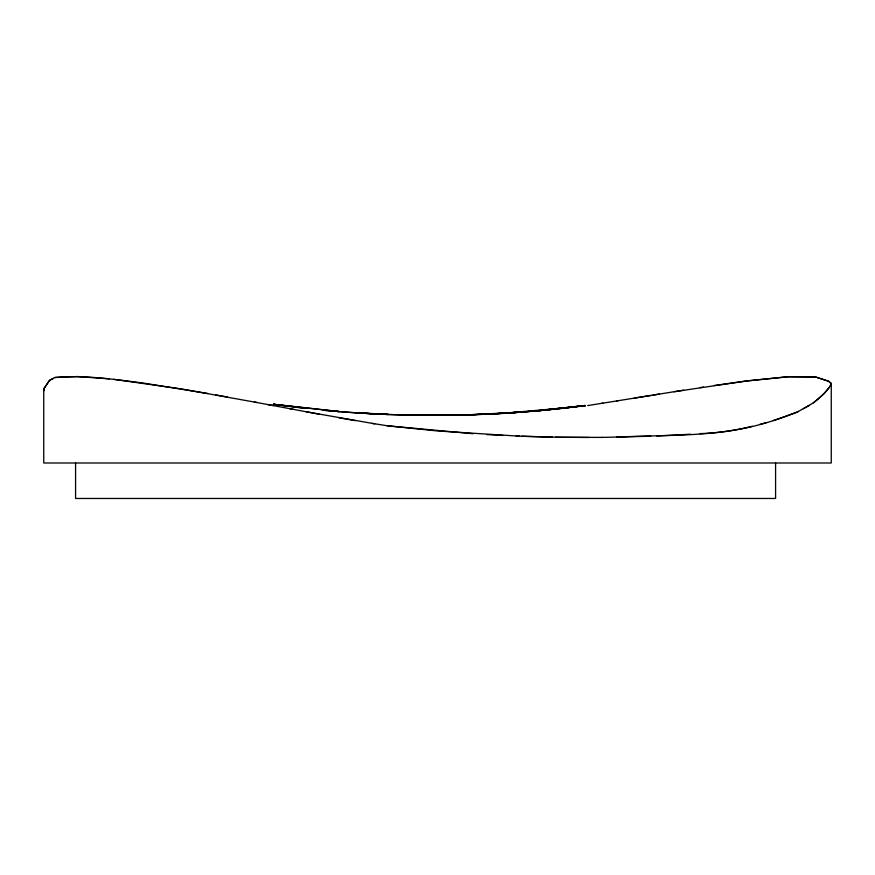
<?xml version="1.0" encoding="UTF-8"?>
<svg xmlns="http://www.w3.org/2000/svg" width="875" height="875" viewBox="0 0 875 875"><rect width="100%" height="100%" fill="white"/><g stroke="black" fill="none" stroke-linecap="round" stroke-linejoin="round"><path stroke-width="1.31" d="M803.316 408.669C814.133 403.211 824.294 395.128 830.78 384.923M830.309 386.378L831.25 383.502L828.538 381.216L815.281 376.884L788.069 376.742L746.703 380.953L674.166 391.716M829.205 387.636L824.152 393.509L813.455 402.948M809.266 405.311L796.709 412.388L773.358 420.591M798.438 411.414C767.288 424.353 733.808 432.633 700 433.606M53.266 378.361L49.514 380.384L43.75 388.927L43.75 462.995L831.25 462.995L831.25 383.502L828.538 381.216L815.281 376.884L788.069 376.742L746.703 380.953L714.317 385.481M109.375 378.864L77.35 376.534L54.95 377.508L49.514 380.384L43.75 388.927L44.308 390.6M759.784 424.43L766.566 422.527M752.292 426.278C708.094 437.358 661.741 434.591 616.536 437.205M634.375 398.092L650.781 395.456M616.514 400.98L659.477 394.056M587.683 405.584L602.919 403.156M652.925 395.117L683.594 390.206M601.562 403.375L617.969 400.75M581.908 406.503L585.156 405.989M700 387.614L703.522 387.056M585.156 405.475L535.938 411.02L585.156 405.617C498.17 416.861 409.97 418.316 322.656 410.167C409.97 418.25 498.192 417.003 585.156 405.519L535.938 410.9L503.125 413.47M568.75 407.498L503.125 413.339L457.691 415.198M413.525 415.188L404.688 415.111L470.312 414.772L519.531 412.18L486.719 414.269M503.125 413.262L519.531 412.18M54.95 377.508C84.12 374.839 113.291 379.269 142.188 382.9L207.812 393.477M690.561 434.219L656.83 435.991M650.781 436.231L601.562 437.413M470.312 414.772L416.041 415.209M602.197 437.402L559.158 437.281L516.119 436.056M589.378 437.478L555.658 437.227M421.094 415.242L404.688 415.002L421.094 415.286M552.344 437.161L521.927 436.275M388.281 414.422L355.469 412.672M519.531 436.188L437.5 430.959L388.281 425.917L371.875 423.347M355.469 412.803L388.281 414.542M503.125 435.466L486.719 434.58M473.091 433.727L387.023 425.764M339.062 411.502L273.438 404.272L339.062 411.6M113.728 379.356L180.458 388.773L257.031 402.533M273.438 404.392L306.25 408.439L273.438 404.261M374.686 423.806L306.25 411.775M339.062 417.845L355.469 420.645M215.72 394.888L227.478 397.031M273.438 405.617L254.308 402.019M267.717 404.545L293.508 409.38M289.844 408.691L319.298 414.225M775.589 462.995L775.589 498.466L75.578 498.466L75.578 462.995"/></g></svg>
